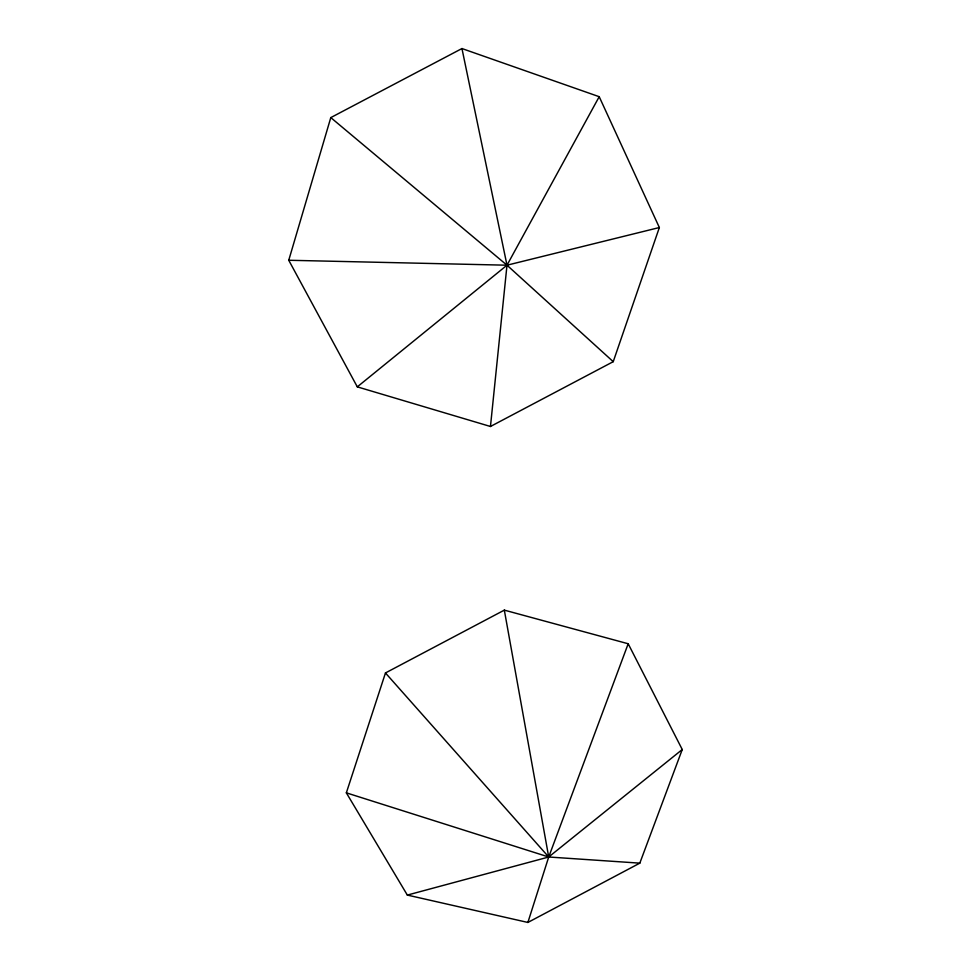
<?xml version="1.0" encoding="UTF-8"?>
<svg xmlns="http://www.w3.org/2000/svg" width="971" height="971" viewBox="0 0 971 971"><rect width="100%" height="100%" fill="white"/><g stroke="black" fill="none" stroke-linecap="round" stroke-linejoin="round"><path stroke-width="1.46" d="M490.464 426.487L506.996 265.204L461.953 48.55L330.795 117.6L288.751 260.264L357.304 386.859L490.464 426.487L613.235 361.673L659.358 227.53L599.204 96.699L461.953 48.55M527.884 922.45L548.712 857.005L628.188 643.761L504.325 610.128L385.463 672.952L346.344 792.846L407.335 895.08L527.884 922.45L639.816 863.146L682.249 749.527L628.188 643.761M599.204 96.699L506.996 265.204L357.304 386.859M682.249 749.527L548.712 857.005L407.335 895.08M659.358 227.53L506.996 265.204L288.751 260.264M639.816 863.146L548.712 857.005L346.344 792.846M330.795 117.6L506.996 265.204L613.235 361.673M385.463 672.952L548.712 857.005L504.325 610.128"/></g></svg>
